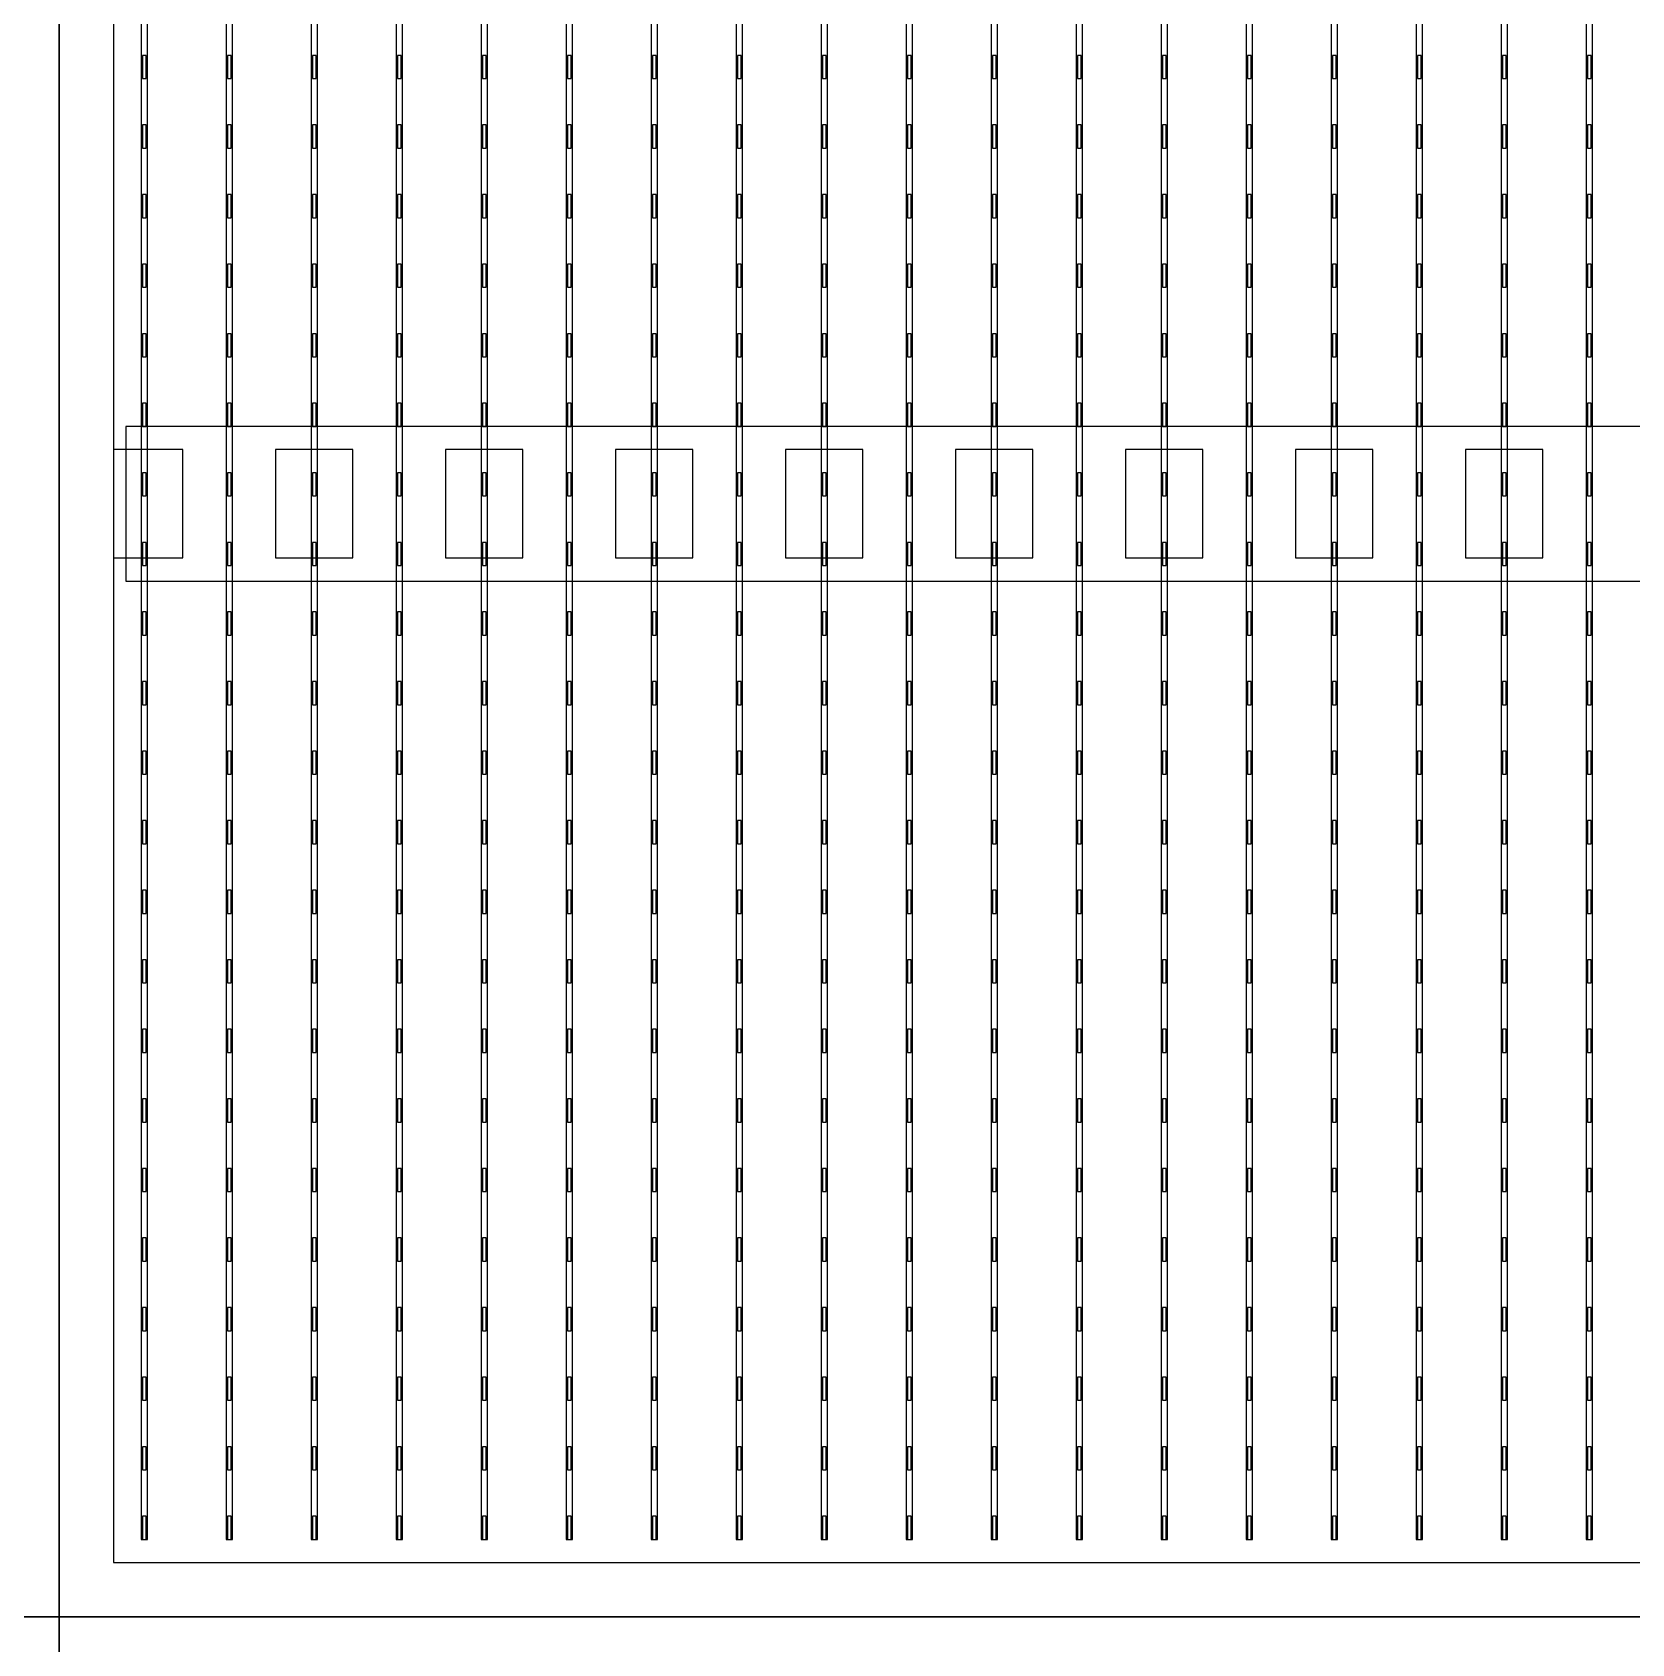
# Model space of a CAD drawing. Header units: millimetres. Extents: x -18 to 142, y -7 to 153.
# Drawn here: x 61.99 to 72.34, y 41.12 to 51.55 of the extents above; entities that cross this region are included whole.
import ezdxf

# ---------------------------------------------------------------- set-up
doc = ezdxf.new("R2010")
doc.units = ezdxf.units.MM
for name, color, linetype in [('BUSBARS', 3, 'Continuous'), ('CELLS', 5, 'Continuous'), ('CONTACT_PADS', 2, 'Continuous'), ('DICING', 4, 'Continuous'), ('FINGERS', 1, 'Continuous'), ('INSULATION', 2, 'Continuous')]:
    doc.layers.add(name, color=color, linetype=linetype)

msp = doc.modelspace()

# ---------------------------------------------------------------- linework, layer by layer
at = {"layer": 'BUSBARS'}
msp.add_lwpolyline([(82.64, 48), (82.64, 49), (62.6, 49), (62.6, 48), (82.64, 48)], close=True, dxfattribs=at)
at = {"layer": 'CELLS'}
for points in [[(62.17, 41.3), (62.17, 62.2), (41.27, 62.2), (41.27, 41.3), (62.17, 41.3)], [(83.07, 41.3), (83.07, 62.2), (62.17, 62.2), (62.17, 41.3), (83.07, 41.3)], [(62.17, 20.4), (62.17, 41.3), (41.27, 41.3), (41.27, 20.4), (62.17, 20.4)], [(83.07, 20.4), (83.07, 41.3), (62.17, 41.3), (62.17, 20.4), (83.07, 20.4)]]:
    msp.add_lwpolyline(points, close=True, dxfattribs=at)
at = {"layer": 'CONTACT_PADS'}
for points in [[(62.733, 51.25), (62.733, 51.4), (62.708, 51.4), (62.708, 51.25), (62.733, 51.25)], [(63.283, 51.25), (63.283, 51.4), (63.258, 51.4), (63.258, 51.25), (63.283, 51.25)], [(63.833, 51.25), (63.833, 51.4), (63.808, 51.4), (63.808, 51.25), (63.833, 51.25)], [(64.383, 51.25), (64.383, 51.4), (64.358, 51.4), (64.358, 51.25), (64.383, 51.25)], [(64.933, 51.25), (64.933, 51.4), (64.908, 51.4), (64.908, 51.25), (64.933, 51.25)], [(65.483, 51.25), (65.483, 51.4), (65.458, 51.4), (65.458, 51.25), (65.483, 51.25)], [(66.033, 51.25), (66.033, 51.4), (66.008, 51.4), (66.008, 51.25), (66.033, 51.25)], [(66.583, 51.25), (66.583, 51.4), (66.558, 51.4), (66.558, 51.25), (66.583, 51.25)], [(67.133, 51.25), (67.133, 51.4), (67.108, 51.4), (67.108, 51.25), (67.133, 51.25)], [(67.683, 51.25), (67.683, 51.4), (67.658, 51.4), (67.658, 51.25), (67.683, 51.25)], [(68.233, 51.25), (68.233, 51.4), (68.208, 51.4), (68.208, 51.25), (68.233, 51.25)], [(68.783, 51.25), (68.783, 51.4), (68.758, 51.4), (68.758, 51.25), (68.783, 51.25)], [(69.333, 51.25), (69.333, 51.4), (69.308, 51.4), (69.308, 51.25), (69.333, 51.25)], [(69.883, 51.25), (69.883, 51.4), (69.858, 51.4), (69.858, 51.25), (69.883, 51.25)], [(70.433, 51.25), (70.433, 51.4), (70.408, 51.4), (70.408, 51.25), (70.433, 51.25)], [(70.983, 51.25), (70.983, 51.4), (70.958, 51.4), (70.958, 51.25), (70.983, 51.25)], [(71.533, 51.25), (71.533, 51.4), (71.508, 51.4), (71.508, 51.25), (71.533, 51.25)], [(72.083, 51.25), (72.083, 51.4), (72.058, 51.4), (72.058, 51.25), (72.083, 51.25)], [(62.733, 50.8), (62.733, 50.95), (62.708, 50.95), (62.708, 50.8), (62.733, 50.8)], [(63.283, 50.8), (63.283, 50.95), (63.258, 50.95), (63.258, 50.8), (63.283, 50.8)], [(63.833, 50.8), (63.833, 50.95), (63.808, 50.95), (63.808, 50.8), (63.833, 50.8)], [(64.383, 50.8), (64.383, 50.95), (64.358, 50.95), (64.358, 50.8), (64.383, 50.8)], [(64.933, 50.8), (64.933, 50.95), (64.908, 50.95), (64.908, 50.8), (64.933, 50.8)], [(65.483, 50.8), (65.483, 50.95), (65.458, 50.95), (65.458, 50.8), (65.483, 50.8)], [(66.033, 50.8), (66.033, 50.95), (66.008, 50.95), (66.008, 50.8), (66.033, 50.8)], [(66.583, 50.8), (66.583, 50.95), (66.558, 50.95), (66.558, 50.8), (66.583, 50.8)], [(67.133, 50.8), (67.133, 50.95), (67.108, 50.95), (67.108, 50.8), (67.133, 50.8)], [(67.683, 50.8), (67.683, 50.95), (67.658, 50.95), (67.658, 50.8), (67.683, 50.8)], [(68.233, 50.8), (68.233, 50.95), (68.208, 50.95), (68.208, 50.8), (68.233, 50.8)], [(68.783, 50.8), (68.783, 50.95), (68.758, 50.95), (68.758, 50.8), (68.783, 50.8)], [(69.333, 50.8), (69.333, 50.95), (69.308, 50.95), (69.308, 50.8), (69.333, 50.8)], [(69.883, 50.8), (69.883, 50.95), (69.858, 50.95), (69.858, 50.8), (69.883, 50.8)], [(70.433, 50.8), (70.433, 50.95), (70.408, 50.95), (70.408, 50.8), (70.433, 50.8)], [(70.983, 50.8), (70.983, 50.95), (70.958, 50.95), (70.958, 50.8), (70.983, 50.8)], [(71.533, 50.8), (71.533, 50.95), (71.508, 50.95), (71.508, 50.8), (71.533, 50.8)], [(72.083, 50.8), (72.083, 50.95), (72.058, 50.95), (72.058, 50.8), (72.083, 50.8)], [(62.733, 50.35), (62.733, 50.5), (62.708, 50.5), (62.708, 50.35), (62.733, 50.35)], [(63.283, 50.35), (63.283, 50.5), (63.258, 50.5), (63.258, 50.35), (63.283, 50.35)], [(63.833, 50.35), (63.833, 50.5), (63.808, 50.5), (63.808, 50.35), (63.833, 50.35)], [(64.383, 50.35), (64.383, 50.5), (64.358, 50.5), (64.358, 50.35), (64.383, 50.35)], [(64.933, 50.35), (64.933, 50.5), (64.908, 50.5), (64.908, 50.35), (64.933, 50.35)], [(65.483, 50.35), (65.483, 50.5), (65.458, 50.5), (65.458, 50.35), (65.483, 50.35)], [(66.033, 50.35), (66.033, 50.5), (66.008, 50.5), (66.008, 50.35), (66.033, 50.35)], [(66.583, 50.35), (66.583, 50.5), (66.558, 50.5), (66.558, 50.35), (66.583, 50.35)], [(67.133, 50.35), (67.133, 50.5), (67.108, 50.5), (67.108, 50.35), (67.133, 50.35)], [(67.683, 50.35), (67.683, 50.5), (67.658, 50.5), (67.658, 50.35), (67.683, 50.35)], [(68.233, 50.35), (68.233, 50.5), (68.208, 50.5), (68.208, 50.35), (68.233, 50.35)], [(68.783, 50.35), (68.783, 50.5), (68.758, 50.5), (68.758, 50.35), (68.783, 50.35)], [(69.333, 50.35), (69.333, 50.5), (69.308, 50.5), (69.308, 50.35), (69.333, 50.35)], [(69.883, 50.35), (69.883, 50.5), (69.858, 50.5), (69.858, 50.35), (69.883, 50.35)], [(70.433, 50.35), (70.433, 50.5), (70.408, 50.5), (70.408, 50.35), (70.433, 50.35)], [(70.983, 50.35), (70.983, 50.5), (70.958, 50.5), (70.958, 50.35), (70.983, 50.35)], [(71.533, 50.35), (71.533, 50.5), (71.508, 50.5), (71.508, 50.35), (71.533, 50.35)], [(72.083, 50.35), (72.083, 50.5), (72.058, 50.5), (72.058, 50.35), (72.083, 50.35)], [(62.733, 49.9), (62.733, 50.05), (62.708, 50.05), (62.708, 49.9), (62.733, 49.9)], [(63.283, 49.9), (63.283, 50.05), (63.258, 50.05), (63.258, 49.9), (63.283, 49.9)], [(63.833, 49.9), (63.833, 50.05), (63.808, 50.05), (63.808, 49.9), (63.833, 49.9)], [(64.383, 49.9), (64.383, 50.05), (64.358, 50.05), (64.358, 49.9), (64.383, 49.9)], [(64.933, 49.9), (64.933, 50.05), (64.908, 50.05), (64.908, 49.9), (64.933, 49.9)], [(65.483, 49.9), (65.483, 50.05), (65.458, 50.05), (65.458, 49.9), (65.483, 49.9)], [(66.033, 49.9), (66.033, 50.05), (66.008, 50.05), (66.008, 49.9), (66.033, 49.9)], [(66.583, 49.9), (66.583, 50.05), (66.558, 50.05), (66.558, 49.9), (66.583, 49.9)], [(67.133, 49.9), (67.133, 50.05), (67.108, 50.05), (67.108, 49.9), (67.133, 49.9)], [(67.683, 49.9), (67.683, 50.05), (67.658, 50.05), (67.658, 49.9), (67.683, 49.9)], [(68.233, 49.9), (68.233, 50.05), (68.208, 50.05), (68.208, 49.9), (68.233, 49.9)], [(68.783, 49.9), (68.783, 50.05), (68.758, 50.05), (68.758, 49.9), (68.783, 49.9)], [(69.333, 49.9), (69.333, 50.05), (69.308, 50.05), (69.308, 49.9), (69.333, 49.9)], [(69.883, 49.9), (69.883, 50.05), (69.858, 50.05), (69.858, 49.9), (69.883, 49.9)], [(70.433, 49.9), (70.433, 50.05), (70.408, 50.05), (70.408, 49.9), (70.433, 49.9)], [(70.983, 49.9), (70.983, 50.05), (70.958, 50.05), (70.958, 49.9), (70.983, 49.9)], [(71.533, 49.9), (71.533, 50.05), (71.508, 50.05), (71.508, 49.9), (71.533, 49.9)], [(72.083, 49.9), (72.083, 50.05), (72.058, 50.05), (72.058, 49.9), (72.083, 49.9)], [(62.733, 49.45), (62.733, 49.6), (62.708, 49.6), (62.708, 49.45), (62.733, 49.45)], [(63.283, 49.45), (63.283, 49.6), (63.258, 49.6), (63.258, 49.45), (63.283, 49.45)], [(63.833, 49.45), (63.833, 49.6), (63.808, 49.6), (63.808, 49.45), (63.833, 49.45)], [(64.383, 49.45), (64.383, 49.6), (64.358, 49.6), (64.358, 49.45), (64.383, 49.45)], [(64.933, 49.45), (64.933, 49.6), (64.908, 49.6), (64.908, 49.45), (64.933, 49.45)], [(65.483, 49.45), (65.483, 49.6), (65.458, 49.6), (65.458, 49.45), (65.483, 49.45)], [(66.033, 49.45), (66.033, 49.6), (66.008, 49.6), (66.008, 49.45), (66.033, 49.45)], [(66.583, 49.45), (66.583, 49.6), (66.558, 49.6), (66.558, 49.45), (66.583, 49.45)], [(67.133, 49.45), (67.133, 49.6), (67.108, 49.6), (67.108, 49.45), (67.133, 49.45)], [(67.683, 49.45), (67.683, 49.6), (67.658, 49.6), (67.658, 49.45), (67.683, 49.45)], [(68.233, 49.45), (68.233, 49.6), (68.208, 49.6), (68.208, 49.45), (68.233, 49.45)], [(68.783, 49.45), (68.783, 49.6), (68.758, 49.6), (68.758, 49.45), (68.783, 49.45)], [(69.333, 49.45), (69.333, 49.6), (69.308, 49.6), (69.308, 49.45), (69.333, 49.45)], [(69.883, 49.45), (69.883, 49.6), (69.858, 49.6), (69.858, 49.45), (69.883, 49.45)], [(70.433, 49.45), (70.433, 49.6), (70.408, 49.6), (70.408, 49.45), (70.433, 49.45)], [(70.983, 49.45), (70.983, 49.6), (70.958, 49.6), (70.958, 49.45), (70.983, 49.45)], [(71.533, 49.45), (71.533, 49.6), (71.508, 49.6), (71.508, 49.45), (71.533, 49.45)], [(72.083, 49.45), (72.083, 49.6), (72.058, 49.6), (72.058, 49.45), (72.083, 49.45)], [(62.733, 49), (62.733, 49.15), (62.708, 49.15), (62.708, 49), (62.733, 49)], [(63.283, 49), (63.283, 49.15), (63.258, 49.15), (63.258, 49), (63.283, 49)], [(63.833, 49), (63.833, 49.15), (63.808, 49.15), (63.808, 49), (63.833, 49)], [(64.383, 49), (64.383, 49.15), (64.358, 49.15), (64.358, 49), (64.383, 49)], [(64.933, 49), (64.933, 49.15), (64.908, 49.15), (64.908, 49), (64.933, 49)], [(65.483, 49), (65.483, 49.15), (65.458, 49.15), (65.458, 49), (65.483, 49)], [(66.033, 49), (66.033, 49.15), (66.008, 49.15), (66.008, 49), (66.033, 49)], [(66.583, 49), (66.583, 49.15), (66.558, 49.15), (66.558, 49), (66.583, 49)], [(67.133, 49), (67.133, 49.15), (67.108, 49.15), (67.108, 49), (67.133, 49)], [(67.683, 49), (67.683, 49.15), (67.658, 49.15), (67.658, 49), (67.683, 49)], [(68.233, 49), (68.233, 49.15), (68.208, 49.15), (68.208, 49), (68.233, 49)], [(68.783, 49), (68.783, 49.15), (68.758, 49.15), (68.758, 49), (68.783, 49)], [(69.333, 49), (69.333, 49.15), (69.308, 49.15), (69.308, 49), (69.333, 49)], [(69.883, 49), (69.883, 49.15), (69.858, 49.15), (69.858, 49), (69.883, 49)], [(70.433, 49), (70.433, 49.15), (70.408, 49.15), (70.408, 49), (70.433, 49)], [(70.983, 49), (70.983, 49.15), (70.958, 49.15), (70.958, 49), (70.983, 49)], [(71.533, 49), (71.533, 49.15), (71.508, 49.15), (71.508, 49), (71.533, 49)], [(72.083, 49), (72.083, 49.15), (72.058, 49.15), (72.058, 49), (72.083, 49)], [(62.733, 48.55), (62.733, 48.7), (62.708, 48.7), (62.708, 48.55), (62.733, 48.55)], [(63.283, 48.55), (63.283, 48.7), (63.258, 48.7), (63.258, 48.55), (63.283, 48.55)], [(63.833, 48.55), (63.833, 48.7), (63.808, 48.7), (63.808, 48.55), (63.833, 48.55)], [(64.383, 48.55), (64.383, 48.7), (64.358, 48.7), (64.358, 48.55), (64.383, 48.55)], [(64.933, 48.55), (64.933, 48.7), (64.908, 48.7), (64.908, 48.55), (64.933, 48.55)], [(65.483, 48.55), (65.483, 48.7), (65.458, 48.7), (65.458, 48.55), (65.483, 48.55)], [(66.033, 48.55), (66.033, 48.7), (66.008, 48.7), (66.008, 48.55), (66.033, 48.55)], [(66.583, 48.55), (66.583, 48.7), (66.558, 48.7), (66.558, 48.55), (66.583, 48.55)], [(67.133, 48.55), (67.133, 48.7), (67.108, 48.7), (67.108, 48.55), (67.133, 48.55)], [(67.683, 48.55), (67.683, 48.7), (67.658, 48.7), (67.658, 48.55), (67.683, 48.55)], [(68.233, 48.55), (68.233, 48.7), (68.208, 48.7), (68.208, 48.55), (68.233, 48.55)], [(68.783, 48.55), (68.783, 48.7), (68.758, 48.7), (68.758, 48.55), (68.783, 48.55)], [(69.333, 48.55), (69.333, 48.7), (69.308, 48.7), (69.308, 48.55), (69.333, 48.55)], [(69.883, 48.55), (69.883, 48.7), (69.858, 48.7), (69.858, 48.55), (69.883, 48.55)], [(70.433, 48.55), (70.433, 48.7), (70.408, 48.7), (70.408, 48.55), (70.433, 48.55)], [(70.983, 48.55), (70.983, 48.7), (70.958, 48.7), (70.958, 48.55), (70.983, 48.55)], [(71.533, 48.55), (71.533, 48.7), (71.508, 48.7), (71.508, 48.55), (71.533, 48.55)], [(72.083, 48.55), (72.083, 48.7), (72.058, 48.7), (72.058, 48.55), (72.083, 48.55)], [(62.733, 48.1), (62.733, 48.25), (62.708, 48.25), (62.708, 48.1), (62.733, 48.1)], [(63.283, 48.1), (63.283, 48.25), (63.258, 48.25), (63.258, 48.1), (63.283, 48.1)], [(63.833, 48.1), (63.833, 48.25), (63.808, 48.25), (63.808, 48.1), (63.833, 48.1)], [(64.383, 48.1), (64.383, 48.25), (64.358, 48.25), (64.358, 48.1), (64.383, 48.1)], [(64.933, 48.1), (64.933, 48.25), (64.908, 48.25), (64.908, 48.1), (64.933, 48.1)], [(65.483, 48.1), (65.483, 48.25), (65.458, 48.25), (65.458, 48.1), (65.483, 48.1)], [(66.033, 48.1), (66.033, 48.25), (66.008, 48.25), (66.008, 48.1), (66.033, 48.1)], [(66.583, 48.1), (66.583, 48.25), (66.558, 48.25), (66.558, 48.1), (66.583, 48.1)], [(67.133, 48.1), (67.133, 48.25), (67.108, 48.25), (67.108, 48.1), (67.133, 48.1)], [(67.683, 48.1), (67.683, 48.25), (67.658, 48.25), (67.658, 48.1), (67.683, 48.1)], [(68.233, 48.1), (68.233, 48.25), (68.208, 48.25), (68.208, 48.1), (68.233, 48.1)], [(68.783, 48.1), (68.783, 48.25), (68.758, 48.25), (68.758, 48.1), (68.783, 48.1)], [(69.333, 48.1), (69.333, 48.25), (69.308, 48.25), (69.308, 48.1), (69.333, 48.1)], [(69.883, 48.1), (69.883, 48.25), (69.858, 48.25), (69.858, 48.1), (69.883, 48.1)], [(70.433, 48.1), (70.433, 48.25), (70.408, 48.25), (70.408, 48.1), (70.433, 48.1)], [(70.983, 48.1), (70.983, 48.25), (70.958, 48.25), (70.958, 48.1), (70.983, 48.1)], [(71.533, 48.1), (71.533, 48.25), (71.508, 48.25), (71.508, 48.1), (71.533, 48.1)], [(72.083, 48.1), (72.083, 48.25), (72.058, 48.25), (72.058, 48.1), (72.083, 48.1)], [(62.733, 47.65), (62.733, 47.8), (62.708, 47.8), (62.708, 47.65), (62.733, 47.65)], [(63.283, 47.65), (63.283, 47.8), (63.258, 47.8), (63.258, 47.65), (63.283, 47.65)], [(63.833, 47.65), (63.833, 47.8), (63.808, 47.8), (63.808, 47.65), (63.833, 47.65)], [(64.383, 47.65), (64.383, 47.8), (64.358, 47.8), (64.358, 47.65), (64.383, 47.65)], [(64.933, 47.65), (64.933, 47.8), (64.908, 47.8), (64.908, 47.65), (64.933, 47.65)], [(65.483, 47.65), (65.483, 47.8), (65.458, 47.8), (65.458, 47.65), (65.483, 47.65)], [(66.033, 47.65), (66.033, 47.8), (66.008, 47.8), (66.008, 47.65), (66.033, 47.65)], [(66.583, 47.65), (66.583, 47.8), (66.558, 47.8), (66.558, 47.65), (66.583, 47.65)], [(67.133, 47.65), (67.133, 47.8), (67.108, 47.8), (67.108, 47.65), (67.133, 47.65)], [(67.683, 47.65), (67.683, 47.8), (67.658, 47.8), (67.658, 47.65), (67.683, 47.65)], [(68.233, 47.65), (68.233, 47.8), (68.208, 47.8), (68.208, 47.65), (68.233, 47.65)], [(68.783, 47.65), (68.783, 47.8), (68.758, 47.8), (68.758, 47.65), (68.783, 47.65)], [(69.333, 47.65), (69.333, 47.8), (69.308, 47.8), (69.308, 47.65), (69.333, 47.65)], [(69.883, 47.65), (69.883, 47.8), (69.858, 47.8), (69.858, 47.65), (69.883, 47.65)], [(70.433, 47.65), (70.433, 47.8), (70.408, 47.8), (70.408, 47.65), (70.433, 47.65)], [(70.983, 47.65), (70.983, 47.8), (70.958, 47.8), (70.958, 47.65), (70.983, 47.65)], [(71.533, 47.65), (71.533, 47.8), (71.508, 47.8), (71.508, 47.65), (71.533, 47.65)], [(72.083, 47.65), (72.083, 47.8), (72.058, 47.8), (72.058, 47.65), (72.083, 47.65)], [(62.733, 47.2), (62.733, 47.35), (62.708, 47.35), (62.708, 47.2), (62.733, 47.2)], [(63.283, 47.2), (63.283, 47.35), (63.258, 47.35), (63.258, 47.2), (63.283, 47.2)], [(63.833, 47.2), (63.833, 47.35), (63.808, 47.35), (63.808, 47.2), (63.833, 47.2)], [(64.383, 47.2), (64.383, 47.35), (64.358, 47.35), (64.358, 47.2), (64.383, 47.2)], [(64.933, 47.2), (64.933, 47.35), (64.908, 47.35), (64.908, 47.2), (64.933, 47.2)], [(65.483, 47.2), (65.483, 47.35), (65.458, 47.35), (65.458, 47.2), (65.483, 47.2)], [(66.033, 47.2), (66.033, 47.35), (66.008, 47.35), (66.008, 47.2), (66.033, 47.2)], [(66.583, 47.2), (66.583, 47.35), (66.558, 47.35), (66.558, 47.2), (66.583, 47.2)], [(67.133, 47.2), (67.133, 47.35), (67.108, 47.35), (67.108, 47.2), (67.133, 47.2)], [(67.683, 47.2), (67.683, 47.35), (67.658, 47.35), (67.658, 47.2), (67.683, 47.2)], [(68.233, 47.2), (68.233, 47.35), (68.208, 47.35), (68.208, 47.2), (68.233, 47.2)], [(68.783, 47.2), (68.783, 47.35), (68.758, 47.35), (68.758, 47.2), (68.783, 47.2)], [(69.333, 47.2), (69.333, 47.35), (69.308, 47.35), (69.308, 47.2), (69.333, 47.2)], [(69.883, 47.2), (69.883, 47.35), (69.858, 47.35), (69.858, 47.2), (69.883, 47.2)], [(70.433, 47.2), (70.433, 47.35), (70.408, 47.35), (70.408, 47.2), (70.433, 47.2)], [(70.983, 47.2), (70.983, 47.35), (70.958, 47.35), (70.958, 47.2), (70.983, 47.2)], [(71.533, 47.2), (71.533, 47.35), (71.508, 47.35), (71.508, 47.2), (71.533, 47.2)], [(72.083, 47.2), (72.083, 47.35), (72.058, 47.35), (72.058, 47.2), (72.083, 47.2)], [(62.733, 46.75), (62.733, 46.9), (62.708, 46.9), (62.708, 46.75), (62.733, 46.75)], [(63.283, 46.75), (63.283, 46.9), (63.258, 46.9), (63.258, 46.75), (63.283, 46.75)], [(63.833, 46.75), (63.833, 46.9), (63.808, 46.9), (63.808, 46.75), (63.833, 46.75)], [(64.383, 46.75), (64.383, 46.9), (64.358, 46.9), (64.358, 46.75), (64.383, 46.75)], [(64.933, 46.75), (64.933, 46.9), (64.908, 46.9), (64.908, 46.75), (64.933, 46.75)], [(65.483, 46.75), (65.483, 46.9), (65.458, 46.9), (65.458, 46.75), (65.483, 46.75)], [(66.033, 46.75), (66.033, 46.9), (66.008, 46.9), (66.008, 46.75), (66.033, 46.75)], [(66.583, 46.75), (66.583, 46.9), (66.558, 46.9), (66.558, 46.75), (66.583, 46.75)], [(67.133, 46.75), (67.133, 46.9), (67.108, 46.9), (67.108, 46.75), (67.133, 46.75)], [(67.683, 46.75), (67.683, 46.9), (67.658, 46.9), (67.658, 46.75), (67.683, 46.75)], [(68.233, 46.75), (68.233, 46.9), (68.208, 46.9), (68.208, 46.75), (68.233, 46.75)], [(68.783, 46.75), (68.783, 46.9), (68.758, 46.9), (68.758, 46.75), (68.783, 46.75)], [(69.333, 46.75), (69.333, 46.9), (69.308, 46.9), (69.308, 46.75), (69.333, 46.75)], [(69.883, 46.75), (69.883, 46.9), (69.858, 46.9), (69.858, 46.75), (69.883, 46.75)], [(70.433, 46.75), (70.433, 46.9), (70.408, 46.9), (70.408, 46.75), (70.433, 46.75)], [(70.983, 46.75), (70.983, 46.9), (70.958, 46.9), (70.958, 46.75), (70.983, 46.75)], [(71.533, 46.75), (71.533, 46.9), (71.508, 46.9), (71.508, 46.75), (71.533, 46.75)], [(72.083, 46.75), (72.083, 46.9), (72.058, 46.9), (72.058, 46.75), (72.083, 46.75)], [(62.733, 46.3), (62.733, 46.45), (62.708, 46.45), (62.708, 46.3), (62.733, 46.3)], [(63.283, 46.3), (63.283, 46.45), (63.258, 46.45), (63.258, 46.3), (63.283, 46.3)], [(63.833, 46.3), (63.833, 46.45), (63.808, 46.45), (63.808, 46.3), (63.833, 46.3)], [(64.383, 46.3), (64.383, 46.45), (64.358, 46.45), (64.358, 46.3), (64.383, 46.3)], [(64.933, 46.3), (64.933, 46.45), (64.908, 46.45), (64.908, 46.3), (64.933, 46.3)], [(65.483, 46.3), (65.483, 46.45), (65.458, 46.45), (65.458, 46.3), (65.483, 46.3)], [(66.033, 46.3), (66.033, 46.45), (66.008, 46.45), (66.008, 46.3), (66.033, 46.3)], [(66.583, 46.3), (66.583, 46.45), (66.558, 46.45), (66.558, 46.3), (66.583, 46.3)], [(67.133, 46.3), (67.133, 46.45), (67.108, 46.45), (67.108, 46.3), (67.133, 46.3)], [(67.683, 46.3), (67.683, 46.45), (67.658, 46.45), (67.658, 46.3), (67.683, 46.3)], [(68.233, 46.3), (68.233, 46.45), (68.208, 46.45), (68.208, 46.3), (68.233, 46.3)], [(68.783, 46.3), (68.783, 46.45), (68.758, 46.45), (68.758, 46.3), (68.783, 46.3)], [(69.333, 46.3), (69.333, 46.45), (69.308, 46.45), (69.308, 46.3), (69.333, 46.3)], [(69.883, 46.3), (69.883, 46.45), (69.858, 46.45), (69.858, 46.3), (69.883, 46.3)], [(70.433, 46.3), (70.433, 46.45), (70.408, 46.45), (70.408, 46.3), (70.433, 46.3)], [(70.983, 46.3), (70.983, 46.45), (70.958, 46.45), (70.958, 46.3), (70.983, 46.3)], [(71.533, 46.3), (71.533, 46.45), (71.508, 46.45), (71.508, 46.3), (71.533, 46.3)], [(72.083, 46.3), (72.083, 46.45), (72.058, 46.45), (72.058, 46.3), (72.083, 46.3)], [(62.733, 45.85), (62.733, 46), (62.708, 46), (62.708, 45.85), (62.733, 45.85)], [(63.283, 45.85), (63.283, 46), (63.258, 46), (63.258, 45.85), (63.283, 45.85)], [(63.833, 45.85), (63.833, 46), (63.808, 46), (63.808, 45.85), (63.833, 45.85)], [(64.383, 45.85), (64.383, 46), (64.358, 46), (64.358, 45.85), (64.383, 45.85)], [(64.933, 45.85), (64.933, 46), (64.908, 46), (64.908, 45.85), (64.933, 45.85)], [(65.483, 45.85), (65.483, 46), (65.458, 46), (65.458, 45.85), (65.483, 45.85)], [(66.033, 45.85), (66.033, 46), (66.008, 46), (66.008, 45.85), (66.033, 45.85)], [(66.583, 45.85), (66.583, 46), (66.558, 46), (66.558, 45.85), (66.583, 45.85)], [(67.133, 45.85), (67.133, 46), (67.108, 46), (67.108, 45.85), (67.133, 45.85)], [(67.683, 45.85), (67.683, 46), (67.658, 46), (67.658, 45.85), (67.683, 45.85)], [(68.233, 45.85), (68.233, 46), (68.208, 46), (68.208, 45.85), (68.233, 45.85)], [(68.783, 45.85), (68.783, 46), (68.758, 46), (68.758, 45.85), (68.783, 45.85)], [(69.333, 45.85), (69.333, 46), (69.308, 46), (69.308, 45.85), (69.333, 45.85)], [(69.883, 45.85), (69.883, 46), (69.858, 46), (69.858, 45.85), (69.883, 45.85)], [(70.433, 45.85), (70.433, 46), (70.408, 46), (70.408, 45.85), (70.433, 45.85)], [(70.983, 45.85), (70.983, 46), (70.958, 46), (70.958, 45.85), (70.983, 45.85)], [(71.533, 45.85), (71.533, 46), (71.508, 46), (71.508, 45.85), (71.533, 45.85)], [(72.083, 45.85), (72.083, 46), (72.058, 46), (72.058, 45.85), (72.083, 45.85)], [(62.733, 45.4), (62.733, 45.55), (62.708, 45.55), (62.708, 45.4), (62.733, 45.4)], [(63.283, 45.4), (63.283, 45.55), (63.258, 45.55), (63.258, 45.4), (63.283, 45.4)], [(63.833, 45.4), (63.833, 45.55), (63.808, 45.55), (63.808, 45.4), (63.833, 45.4)], [(64.383, 45.4), (64.383, 45.55), (64.358, 45.55), (64.358, 45.4), (64.383, 45.4)], [(64.933, 45.4), (64.933, 45.55), (64.908, 45.55), (64.908, 45.4), (64.933, 45.4)], [(65.483, 45.4), (65.483, 45.55), (65.458, 45.55), (65.458, 45.4), (65.483, 45.4)], [(66.033, 45.4), (66.033, 45.55), (66.008, 45.55), (66.008, 45.4), (66.033, 45.4)], [(66.583, 45.4), (66.583, 45.55), (66.558, 45.55), (66.558, 45.4), (66.583, 45.4)], [(67.133, 45.4), (67.133, 45.55), (67.108, 45.55), (67.108, 45.4), (67.133, 45.4)], [(67.683, 45.4), (67.683, 45.55), (67.658, 45.55), (67.658, 45.4), (67.683, 45.4)], [(68.233, 45.4), (68.233, 45.55), (68.208, 45.55), (68.208, 45.4), (68.233, 45.4)], [(68.783, 45.4), (68.783, 45.55), (68.758, 45.55), (68.758, 45.4), (68.783, 45.4)], [(69.333, 45.4), (69.333, 45.55), (69.308, 45.55), (69.308, 45.4), (69.333, 45.4)], [(69.883, 45.4), (69.883, 45.55), (69.858, 45.55), (69.858, 45.4), (69.883, 45.4)], [(70.433, 45.4), (70.433, 45.55), (70.408, 45.55), (70.408, 45.4), (70.433, 45.4)], [(70.983, 45.4), (70.983, 45.55), (70.958, 45.55), (70.958, 45.4), (70.983, 45.4)], [(71.533, 45.4), (71.533, 45.55), (71.508, 45.55), (71.508, 45.4), (71.533, 45.4)], [(72.083, 45.4), (72.083, 45.55), (72.058, 45.55), (72.058, 45.4), (72.083, 45.4)], [(62.733, 44.95), (62.733, 45.1), (62.708, 45.1), (62.708, 44.95), (62.733, 44.95)], [(63.283, 44.95), (63.283, 45.1), (63.258, 45.1), (63.258, 44.95), (63.283, 44.95)], [(63.833, 44.95), (63.833, 45.1), (63.808, 45.1), (63.808, 44.95), (63.833, 44.95)], [(64.383, 44.95), (64.383, 45.1), (64.358, 45.1), (64.358, 44.95), (64.383, 44.95)], [(64.933, 44.95), (64.933, 45.1), (64.908, 45.1), (64.908, 44.95), (64.933, 44.95)], [(65.483, 44.95), (65.483, 45.1), (65.458, 45.1), (65.458, 44.95), (65.483, 44.95)], [(66.033, 44.95), (66.033, 45.1), (66.008, 45.1), (66.008, 44.95), (66.033, 44.95)], [(66.583, 44.95), (66.583, 45.1), (66.558, 45.1), (66.558, 44.95), (66.583, 44.95)], [(67.133, 44.95), (67.133, 45.1), (67.108, 45.1), (67.108, 44.95), (67.133, 44.95)], [(67.683, 44.95), (67.683, 45.1), (67.658, 45.1), (67.658, 44.95), (67.683, 44.95)], [(68.233, 44.95), (68.233, 45.1), (68.208, 45.1), (68.208, 44.95), (68.233, 44.95)], [(68.783, 44.95), (68.783, 45.1), (68.758, 45.1), (68.758, 44.95), (68.783, 44.95)], [(69.333, 44.95), (69.333, 45.1), (69.308, 45.1), (69.308, 44.95), (69.333, 44.95)], [(69.883, 44.95), (69.883, 45.1), (69.858, 45.1), (69.858, 44.95), (69.883, 44.95)], [(70.433, 44.95), (70.433, 45.1), (70.408, 45.1), (70.408, 44.95), (70.433, 44.95)], [(70.983, 44.95), (70.983, 45.1), (70.958, 45.1), (70.958, 44.95), (70.983, 44.95)], [(71.533, 44.95), (71.533, 45.1), (71.508, 45.1), (71.508, 44.95), (71.533, 44.95)], [(72.083, 44.95), (72.083, 45.1), (72.058, 45.1), (72.058, 44.95), (72.083, 44.95)], [(62.733, 44.5), (62.733, 44.65), (62.708, 44.65), (62.708, 44.5), (62.733, 44.5)], [(63.283, 44.5), (63.283, 44.65), (63.258, 44.65), (63.258, 44.5), (63.283, 44.5)], [(63.833, 44.5), (63.833, 44.65), (63.808, 44.65), (63.808, 44.5), (63.833, 44.5)], [(64.383, 44.5), (64.383, 44.65), (64.358, 44.65), (64.358, 44.5), (64.383, 44.5)], [(64.933, 44.5), (64.933, 44.65), (64.908, 44.65), (64.908, 44.5), (64.933, 44.5)], [(65.483, 44.5), (65.483, 44.65), (65.458, 44.65), (65.458, 44.5), (65.483, 44.5)], [(66.033, 44.5), (66.033, 44.65), (66.008, 44.65), (66.008, 44.5), (66.033, 44.5)], [(66.583, 44.5), (66.583, 44.65), (66.558, 44.65), (66.558, 44.5), (66.583, 44.5)], [(67.133, 44.5), (67.133, 44.65), (67.108, 44.65), (67.108, 44.5), (67.133, 44.5)], [(67.683, 44.5), (67.683, 44.65), (67.658, 44.65), (67.658, 44.5), (67.683, 44.5)], [(68.233, 44.5), (68.233, 44.65), (68.208, 44.65), (68.208, 44.5), (68.233, 44.5)], [(68.783, 44.5), (68.783, 44.65), (68.758, 44.65), (68.758, 44.5), (68.783, 44.5)], [(69.333, 44.5), (69.333, 44.65), (69.308, 44.65), (69.308, 44.5), (69.333, 44.5)], [(69.883, 44.5), (69.883, 44.65), (69.858, 44.65), (69.858, 44.5), (69.883, 44.5)], [(70.433, 44.5), (70.433, 44.65), (70.408, 44.65), (70.408, 44.5), (70.433, 44.5)], [(70.983, 44.5), (70.983, 44.65), (70.958, 44.65), (70.958, 44.5), (70.983, 44.5)], [(71.533, 44.5), (71.533, 44.65), (71.508, 44.65), (71.508, 44.5), (71.533, 44.5)], [(72.083, 44.5), (72.083, 44.65), (72.058, 44.65), (72.058, 44.5), (72.083, 44.5)], [(62.733, 44.05), (62.733, 44.2), (62.708, 44.2), (62.708, 44.05), (62.733, 44.05)], [(63.283, 44.05), (63.283, 44.2), (63.258, 44.2), (63.258, 44.05), (63.283, 44.05)], [(63.833, 44.05), (63.833, 44.2), (63.808, 44.2), (63.808, 44.05), (63.833, 44.05)], [(64.383, 44.05), (64.383, 44.2), (64.358, 44.2), (64.358, 44.05), (64.383, 44.05)], [(64.933, 44.05), (64.933, 44.2), (64.908, 44.2), (64.908, 44.05), (64.933, 44.05)], [(65.483, 44.05), (65.483, 44.2), (65.458, 44.2), (65.458, 44.05), (65.483, 44.05)], [(66.033, 44.05), (66.033, 44.2), (66.008, 44.2), (66.008, 44.05), (66.033, 44.05)], [(66.583, 44.05), (66.583, 44.2), (66.558, 44.2), (66.558, 44.05), (66.583, 44.05)], [(67.133, 44.05), (67.133, 44.2), (67.108, 44.2), (67.108, 44.05), (67.133, 44.05)], [(67.683, 44.05), (67.683, 44.2), (67.658, 44.2), (67.658, 44.05), (67.683, 44.05)], [(68.233, 44.05), (68.233, 44.2), (68.208, 44.2), (68.208, 44.05), (68.233, 44.05)], [(68.783, 44.05), (68.783, 44.2), (68.758, 44.2), (68.758, 44.05), (68.783, 44.05)], [(69.333, 44.05), (69.333, 44.2), (69.308, 44.2), (69.308, 44.05), (69.333, 44.05)], [(69.883, 44.05), (69.883, 44.2), (69.858, 44.2), (69.858, 44.05), (69.883, 44.05)], [(70.433, 44.05), (70.433, 44.2), (70.408, 44.2), (70.408, 44.05), (70.433, 44.05)], [(70.983, 44.05), (70.983, 44.2), (70.958, 44.2), (70.958, 44.05), (70.983, 44.05)], [(71.533, 44.05), (71.533, 44.2), (71.508, 44.2), (71.508, 44.05), (71.533, 44.05)], [(72.083, 44.05), (72.083, 44.2), (72.058, 44.2), (72.058, 44.05), (72.083, 44.05)], [(62.733, 43.6), (62.733, 43.75), (62.708, 43.75), (62.708, 43.6), (62.733, 43.6)], [(63.283, 43.6), (63.283, 43.75), (63.258, 43.75), (63.258, 43.6), (63.283, 43.6)], [(63.833, 43.6), (63.833, 43.75), (63.808, 43.75), (63.808, 43.6), (63.833, 43.6)], [(64.383, 43.6), (64.383, 43.75), (64.358, 43.75), (64.358, 43.6), (64.383, 43.6)], [(64.933, 43.6), (64.933, 43.75), (64.908, 43.75), (64.908, 43.6), (64.933, 43.6)], [(65.483, 43.6), (65.483, 43.75), (65.458, 43.75), (65.458, 43.6), (65.483, 43.6)], [(66.033, 43.6), (66.033, 43.75), (66.008, 43.75), (66.008, 43.6), (66.033, 43.6)], [(66.583, 43.6), (66.583, 43.75), (66.558, 43.75), (66.558, 43.6), (66.583, 43.6)], [(67.133, 43.6), (67.133, 43.75), (67.108, 43.75), (67.108, 43.6), (67.133, 43.6)], [(67.683, 43.6), (67.683, 43.75), (67.658, 43.75), (67.658, 43.6), (67.683, 43.6)], [(68.233, 43.6), (68.233, 43.75), (68.208, 43.75), (68.208, 43.6), (68.233, 43.6)], [(68.783, 43.6), (68.783, 43.75), (68.758, 43.75), (68.758, 43.6), (68.783, 43.6)], [(69.333, 43.6), (69.333, 43.75), (69.308, 43.75), (69.308, 43.6), (69.333, 43.6)], [(69.883, 43.6), (69.883, 43.75), (69.858, 43.75), (69.858, 43.6), (69.883, 43.6)], [(70.433, 43.6), (70.433, 43.75), (70.408, 43.75), (70.408, 43.6), (70.433, 43.6)], [(70.983, 43.6), (70.983, 43.75), (70.958, 43.75), (70.958, 43.6), (70.983, 43.6)], [(71.533, 43.6), (71.533, 43.75), (71.508, 43.75), (71.508, 43.6), (71.533, 43.6)], [(72.083, 43.6), (72.083, 43.75), (72.058, 43.75), (72.058, 43.6), (72.083, 43.6)], [(62.733, 43.15), (62.733, 43.3), (62.708, 43.3), (62.708, 43.15), (62.733, 43.15)], [(63.283, 43.15), (63.283, 43.3), (63.258, 43.3), (63.258, 43.15), (63.283, 43.15)], [(63.833, 43.15), (63.833, 43.3), (63.808, 43.3), (63.808, 43.15), (63.833, 43.15)], [(64.383, 43.15), (64.383, 43.3), (64.358, 43.3), (64.358, 43.15), (64.383, 43.15)], [(64.933, 43.15), (64.933, 43.3), (64.908, 43.3), (64.908, 43.15), (64.933, 43.15)], [(65.483, 43.15), (65.483, 43.3), (65.458, 43.3), (65.458, 43.15), (65.483, 43.15)], [(66.033, 43.15), (66.033, 43.3), (66.008, 43.3), (66.008, 43.15), (66.033, 43.15)], [(66.583, 43.15), (66.583, 43.3), (66.558, 43.3), (66.558, 43.15), (66.583, 43.15)], [(67.133, 43.15), (67.133, 43.3), (67.108, 43.3), (67.108, 43.15), (67.133, 43.15)], [(67.683, 43.15), (67.683, 43.3), (67.658, 43.3), (67.658, 43.15), (67.683, 43.15)], [(68.233, 43.15), (68.233, 43.3), (68.208, 43.3), (68.208, 43.15), (68.233, 43.15)], [(68.783, 43.15), (68.783, 43.3), (68.758, 43.3), (68.758, 43.15), (68.783, 43.15)], [(69.333, 43.15), (69.333, 43.3), (69.308, 43.3), (69.308, 43.15), (69.333, 43.15)], [(69.883, 43.15), (69.883, 43.3), (69.858, 43.3), (69.858, 43.15), (69.883, 43.15)], [(70.433, 43.15), (70.433, 43.3), (70.408, 43.3), (70.408, 43.15), (70.433, 43.15)], [(70.983, 43.15), (70.983, 43.3), (70.958, 43.3), (70.958, 43.15), (70.983, 43.15)], [(71.533, 43.15), (71.533, 43.3), (71.508, 43.3), (71.508, 43.15), (71.533, 43.15)], [(72.083, 43.15), (72.083, 43.3), (72.058, 43.3), (72.058, 43.15), (72.083, 43.15)], [(62.733, 42.7), (62.733, 42.85), (62.708, 42.85), (62.708, 42.7), (62.733, 42.7)], [(63.283, 42.7), (63.283, 42.85), (63.258, 42.85), (63.258, 42.7), (63.283, 42.7)], [(63.833, 42.7), (63.833, 42.85), (63.808, 42.85), (63.808, 42.7), (63.833, 42.7)], [(64.383, 42.7), (64.383, 42.85), (64.358, 42.85), (64.358, 42.7), (64.383, 42.7)], [(64.933, 42.7), (64.933, 42.85), (64.908, 42.85), (64.908, 42.7), (64.933, 42.7)], [(65.483, 42.7), (65.483, 42.85), (65.458, 42.85), (65.458, 42.7), (65.483, 42.7)], [(66.033, 42.7), (66.033, 42.85), (66.008, 42.85), (66.008, 42.7), (66.033, 42.7)], [(66.583, 42.7), (66.583, 42.85), (66.558, 42.85), (66.558, 42.7), (66.583, 42.7)], [(67.133, 42.7), (67.133, 42.85), (67.108, 42.85), (67.108, 42.7), (67.133, 42.7)], [(67.683, 42.7), (67.683, 42.85), (67.658, 42.85), (67.658, 42.7), (67.683, 42.7)], [(68.233, 42.7), (68.233, 42.85), (68.208, 42.85), (68.208, 42.7), (68.233, 42.7)], [(68.783, 42.7), (68.783, 42.85), (68.758, 42.85), (68.758, 42.7), (68.783, 42.7)], [(69.333, 42.7), (69.333, 42.85), (69.308, 42.85), (69.308, 42.7), (69.333, 42.7)], [(69.883, 42.7), (69.883, 42.85), (69.858, 42.85), (69.858, 42.7), (69.883, 42.7)], [(70.433, 42.7), (70.433, 42.85), (70.408, 42.85), (70.408, 42.7), (70.433, 42.7)], [(70.983, 42.7), (70.983, 42.85), (70.958, 42.85), (70.958, 42.7), (70.983, 42.7)], [(71.533, 42.7), (71.533, 42.85), (71.508, 42.85), (71.508, 42.7), (71.533, 42.7)], [(72.083, 42.7), (72.083, 42.85), (72.058, 42.85), (72.058, 42.7), (72.083, 42.7)], [(62.733, 42.25), (62.733, 42.4), (62.708, 42.4), (62.708, 42.25), (62.733, 42.25)], [(63.283, 42.25), (63.283, 42.4), (63.258, 42.4), (63.258, 42.25), (63.283, 42.25)], [(63.833, 42.25), (63.833, 42.4), (63.808, 42.4), (63.808, 42.25), (63.833, 42.25)], [(64.383, 42.25), (64.383, 42.4), (64.358, 42.4), (64.358, 42.25), (64.383, 42.25)], [(64.933, 42.25), (64.933, 42.4), (64.908, 42.4), (64.908, 42.25), (64.933, 42.25)], [(65.483, 42.25), (65.483, 42.4), (65.458, 42.4), (65.458, 42.25), (65.483, 42.25)], [(66.033, 42.25), (66.033, 42.4), (66.008, 42.4), (66.008, 42.25), (66.033, 42.25)], [(66.583, 42.25), (66.583, 42.4), (66.558, 42.4), (66.558, 42.25), (66.583, 42.25)], [(67.133, 42.25), (67.133, 42.4), (67.108, 42.4), (67.108, 42.25), (67.133, 42.25)], [(67.683, 42.25), (67.683, 42.4), (67.658, 42.4), (67.658, 42.25), (67.683, 42.25)], [(68.233, 42.25), (68.233, 42.4), (68.208, 42.4), (68.208, 42.25), (68.233, 42.25)], [(68.783, 42.25), (68.783, 42.4), (68.758, 42.4), (68.758, 42.25), (68.783, 42.25)], [(69.333, 42.25), (69.333, 42.4), (69.308, 42.4), (69.308, 42.25), (69.333, 42.25)], [(69.883, 42.25), (69.883, 42.4), (69.858, 42.4), (69.858, 42.25), (69.883, 42.25)], [(70.433, 42.25), (70.433, 42.4), (70.408, 42.4), (70.408, 42.25), (70.433, 42.25)], [(70.983, 42.25), (70.983, 42.4), (70.958, 42.4), (70.958, 42.25), (70.983, 42.25)], [(71.533, 42.25), (71.533, 42.4), (71.508, 42.4), (71.508, 42.25), (71.533, 42.25)], [(72.083, 42.25), (72.083, 42.4), (72.058, 42.4), (72.058, 42.25), (72.083, 42.25)], [(62.733, 41.8), (62.733, 41.95), (62.708, 41.95), (62.708, 41.8), (62.733, 41.8)], [(63.283, 41.8), (63.283, 41.95), (63.258, 41.95), (63.258, 41.8), (63.283, 41.8)], [(63.833, 41.8), (63.833, 41.95), (63.808, 41.95), (63.808, 41.8), (63.833, 41.8)], [(64.383, 41.8), (64.383, 41.95), (64.358, 41.95), (64.358, 41.8), (64.383, 41.8)], [(64.933, 41.8), (64.933, 41.95), (64.908, 41.95), (64.908, 41.8), (64.933, 41.8)], [(65.483, 41.8), (65.483, 41.95), (65.458, 41.95), (65.458, 41.8), (65.483, 41.8)], [(66.033, 41.8), (66.033, 41.95), (66.008, 41.95), (66.008, 41.8), (66.033, 41.8)], [(66.583, 41.8), (66.583, 41.95), (66.558, 41.95), (66.558, 41.8), (66.583, 41.8)], [(67.133, 41.8), (67.133, 41.95), (67.108, 41.95), (67.108, 41.8), (67.133, 41.8)], [(67.683, 41.8), (67.683, 41.95), (67.658, 41.95), (67.658, 41.8), (67.683, 41.8)], [(68.233, 41.8), (68.233, 41.95), (68.208, 41.95), (68.208, 41.8), (68.233, 41.8)], [(68.783, 41.8), (68.783, 41.95), (68.758, 41.95), (68.758, 41.8), (68.783, 41.8)], [(69.333, 41.8), (69.333, 41.95), (69.308, 41.95), (69.308, 41.8), (69.333, 41.8)], [(69.883, 41.8), (69.883, 41.95), (69.858, 41.95), (69.858, 41.8), (69.883, 41.8)], [(70.433, 41.8), (70.433, 41.95), (70.408, 41.95), (70.408, 41.8), (70.433, 41.8)], [(70.983, 41.8), (70.983, 41.95), (70.958, 41.95), (70.958, 41.8), (70.983, 41.8)], [(71.533, 41.8), (71.533, 41.95), (71.508, 41.95), (71.508, 41.8), (71.533, 41.8)], [(72.083, 41.8), (72.083, 41.95), (72.058, 41.95), (72.058, 41.8), (72.083, 41.8)]]:
    msp.add_lwpolyline(points, close=True, dxfattribs=at)
at = {"layer": 'DICING'}
for p, q in [((62.17, -7.35), (62.17, 152.65)), ((62.17, -7.35), (62.17, 152.65)), ((62.17, -7.35), (62.17, 152.65)), ((62.17, -7.35), (62.17, 152.65)), ((62.17, -7.35), (62.17, 152.65)), ((62.17, -7.35), (62.17, 152.65)), ((62.17, -7.35), (62.17, 152.65)), ((62.17, -7.35), (62.17, 152.65)), ((62.17, -7.35), (62.17, 152.65)), ((62.17, -7.35), (62.17, 152.65)), ((62.17, -7.35), (62.17, 152.65)), ((62.17, -7.35), (62.17, 152.65)), ((62.17, -7.35), (62.17, 131.75)), ((62.17, -7.35), (62.17, 131.75)), ((62.17, -7.35), (62.17, 131.75)), ((62.17, -7.35), (62.17, 131.75)), ((62.17, -7.35), (62.17, 131.75)), ((62.17, -7.35), (62.17, 131.75)), ((62.17, -7.35), (62.17, 131.75)), ((62.17, -7.35), (62.17, 131.75)), ((62.17, -7.35), (62.17, 131.75)), ((62.17, -7.35), (62.17, 131.75)), ((62.17, -7.35), (62.17, 131.75)), ((62.17, -7.35), (62.17, 131.75)), ((62.17, -7.35), (62.17, 110.85)), ((62.17, -7.35), (62.17, 110.85)), ((62.17, -7.35), (62.17, 110.85)), ((62.17, -7.35), (62.17, 110.85)), ((62.17, -7.35), (62.17, 110.85)), ((62.17, -7.35), (62.17, 110.85)), ((62.17, -7.35), (62.17, 110.85)), ((62.17, -7.35), (62.17, 110.85)), ((62.17, -7.35), (62.17, 110.85)), ((62.17, -7.35), (62.17, 110.85)), ((62.17, -7.35), (62.17, 110.85)), ((62.17, -7.35), (62.17, 110.85)), ((62.17, -7.35), (62.17, 89.95)), ((62.17, -7.35), (62.17, 89.95)), ((62.17, -7.35), (62.17, 89.95)), ((62.17, -7.35), (62.17, 89.95)), ((62.17, -7.35), (62.17, 89.95)), ((62.17, -7.35), (62.17, 89.95)), ((62.17, -7.35), (62.17, 89.95)), ((62.17, -7.35), (62.17, 89.95)), ((62.17, -7.35), (62.17, 89.95)), ((62.17, -7.35), (62.17, 89.95)), ((62.17, -7.35), (62.17, 89.95)), ((62.17, -7.35), (62.17, 89.95)), ((62.17, -7.35), (62.17, 69.05)), ((62.17, -7.35), (62.17, 69.05)), ((62.17, -7.35), (62.17, 69.05)), ((62.17, -7.35), (62.17, 69.05)), ((62.17, -7.35), (62.17, 69.05)), ((62.17, -7.35), (62.17, 69.05)), ((62.17, -7.35), (62.17, 69.05)), ((62.17, -7.35), (62.17, 69.05)), ((62.17, -7.35), (62.17, 69.05)), ((62.17, -7.35), (62.17, 69.05)), ((62.17, -7.35), (62.17, 69.05)), ((62.17, -7.35), (62.17, 69.05)), ((62.17, -7.35), (62.17, 48.15)), ((62.17, -7.35), (62.17, 48.15)), ((62.17, -7.35), (62.17, 48.15)), ((62.17, -7.35), (62.17, 48.15)), ((62.17, -7.35), (62.17, 48.15)), ((62.17, -7.35), (62.17, 48.15)), ((62.17, -7.35), (62.17, 48.15)), ((62.17, -7.35), (62.17, 48.15)), ((62.17, -7.35), (62.17, 48.15)), ((62.17, -7.35), (62.17, 48.15)), ((62.17, -7.35), (62.17, 48.15)), ((62.17, -7.35), (62.17, 48.15)), ((-17.83, 41.3), (142.17, 41.3)), ((-17.83, 41.3), (142.17, 41.3)), ((-17.83, 41.3), (142.17, 41.3)), ((-17.83, 41.3), (142.17, 41.3)), ((-17.83, 41.3), (142.17, 41.3)), ((-17.83, 41.3), (142.17, 41.3)), ((-17.83, 41.3), (142.17, 41.3)), ((-17.83, 41.3), (142.17, 41.3)), ((-17.83, 41.3), (142.17, 41.3)), ((-17.83, 41.3), (142.17, 41.3)), ((-17.83, 41.3), (142.17, 41.3)), ((-17.83, 41.3), (142.17, 41.3)), ((-17.83, 41.3), (142.17, 41.3)), ((-17.83, 41.3), (142.17, 41.3)), ((-17.83, 41.3), (142.17, 41.3)), ((-17.83, 41.3), (142.17, 41.3)), ((-17.83, 41.3), (142.17, 41.3)), ((-17.83, 41.3), (142.17, 41.3)), ((-17.83, 41.3), (142.17, 41.3)), ((-17.83, 41.3), (142.17, 41.3)), ((-17.83, 41.3), (142.17, 41.3)), ((-17.83, 41.3), (142.17, 41.3)), ((-17.83, 41.3), (142.17, 41.3)), ((-17.83, 41.3), (142.17, 41.3)), ((-17.83, 41.3), (142.17, 41.3)), ((-17.83, 41.3), (142.17, 41.3)), ((-17.83, 41.3), (142.17, 41.3)), ((-17.83, 41.3), (142.17, 41.3)), ((-17.83, 41.3), (142.17, 41.3)), ((-17.83, 41.3), (142.17, 41.3)), ((-17.83, 41.3), (142.17, 41.3)), ((-17.83, 41.3), (142.17, 41.3)), ((-17.83, 41.3), (142.17, 41.3)), ((-17.83, 41.3), (142.17, 41.3)), ((-17.83, 41.3), (142.17, 41.3)), ((-17.83, 41.3), (142.17, 41.3))]:
    msp.add_line(p, q, dxfattribs=at)
at = {"layer": 'FINGERS'}
for points in [[(62.74, 41.8), (62.74, 61.7), (62.7, 61.7), (62.7, 41.8), (62.74, 41.8)], [(63.29, 41.8), (63.29, 61.7), (63.25, 61.7), (63.25, 41.8), (63.29, 41.8)], [(63.84, 41.8), (63.84, 61.7), (63.8, 61.7), (63.8, 41.8), (63.84, 41.8)], [(64.39, 41.8), (64.39, 61.7), (64.35, 61.7), (64.35, 41.8), (64.39, 41.8)], [(64.94, 41.8), (64.94, 61.7), (64.9, 61.7), (64.9, 41.8), (64.94, 41.8)], [(65.49, 41.8), (65.49, 61.7), (65.45, 61.7), (65.45, 41.8), (65.49, 41.8)], [(66.04, 41.8), (66.04, 61.7), (66, 61.7), (66, 41.8), (66.04, 41.8)], [(66.59, 41.8), (66.59, 61.7), (66.55, 61.7), (66.55, 41.8), (66.59, 41.8)], [(67.14, 41.8), (67.14, 61.7), (67.1, 61.7), (67.1, 41.8), (67.14, 41.8)], [(67.69, 41.8), (67.69, 61.7), (67.65, 61.7), (67.65, 41.8), (67.69, 41.8)], [(68.24, 41.8), (68.24, 61.7), (68.2, 61.7), (68.2, 41.8), (68.24, 41.8)], [(68.79, 41.8), (68.79, 61.7), (68.75, 61.7), (68.75, 41.8), (68.79, 41.8)], [(69.34, 41.8), (69.34, 61.7), (69.3, 61.7), (69.3, 41.8), (69.34, 41.8)], [(69.89, 41.8), (69.89, 61.7), (69.85, 61.7), (69.85, 41.8), (69.89, 41.8)], [(70.44, 41.8), (70.44, 61.7), (70.4, 61.7), (70.4, 41.8), (70.44, 41.8)], [(70.99, 41.8), (70.99, 61.7), (70.95, 61.7), (70.95, 41.8), (70.99, 41.8)], [(71.54, 41.8), (71.54, 61.7), (71.5, 61.7), (71.5, 41.8), (71.54, 41.8)], [(72.09, 41.8), (72.09, 61.7), (72.05, 61.7), (72.05, 41.8), (72.09, 41.8)]]:
    msp.add_lwpolyline(points, close=True, dxfattribs=at)
at = {"layer": 'INSULATION'}
for points in [[(82.72, 41.65), (82.72, 61.85), (62.52, 61.85), (62.52, 41.65), (82.72, 41.65)], [(62.97, 48.15), (62.97, 48.85), (62.52, 48.85), (62.52, 48.15), (62.97, 48.15)], [(64.07, 48.15), (64.07, 48.85), (63.57, 48.85), (63.57, 48.15), (64.07, 48.15)], [(65.17, 48.15), (65.17, 48.85), (64.67, 48.85), (64.67, 48.15), (65.17, 48.15)], [(66.27, 48.15), (66.27, 48.85), (65.77, 48.85), (65.77, 48.15), (66.27, 48.15)], [(67.37, 48.15), (67.37, 48.85), (66.87, 48.85), (66.87, 48.15), (67.37, 48.15)], [(68.47, 48.15), (68.47, 48.85), (67.97, 48.85), (67.97, 48.15), (68.47, 48.15)], [(69.57, 48.15), (69.57, 48.85), (69.07, 48.85), (69.07, 48.15), (69.57, 48.15)], [(70.67, 48.15), (70.67, 48.85), (70.17, 48.85), (70.17, 48.15), (70.67, 48.15)], [(71.77, 48.15), (71.77, 48.85), (71.27, 48.85), (71.27, 48.15), (71.77, 48.15)]]:
    msp.add_lwpolyline(points, close=True, dxfattribs=at)

doc.saveas('drawing.dxf')
